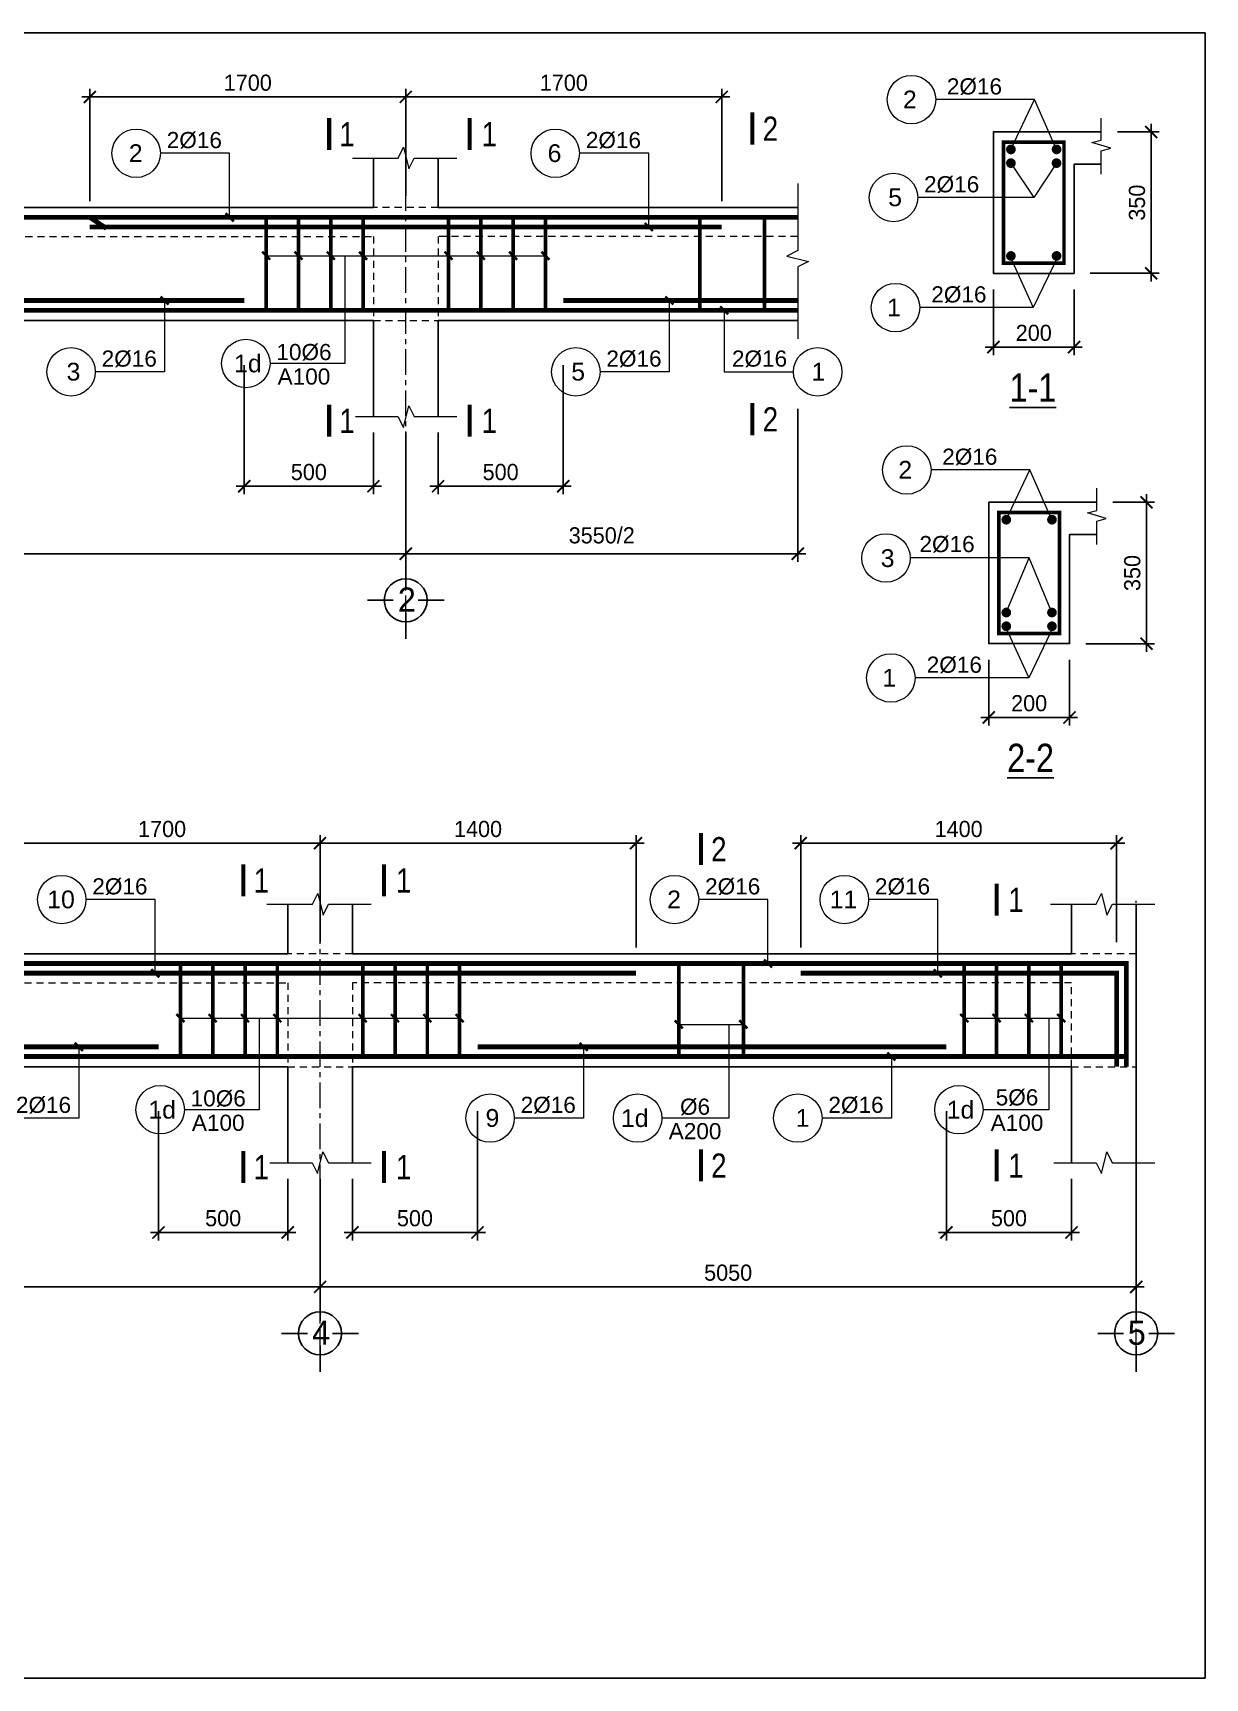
# Model space of a CAD drawing. Header units: millimetres. Extents: x -559287 to -299624, y 2351330 to 2655682.
# Drawn here: x -438413 to -423898, y 2451783 to 2472151 of the extents above; entities that cross this region are included whole.
import ezdxf
from ezdxf.enums import TextEntityAlignment as Align

# ---------------------------------------------------------------- set-up
doc = ezdxf.new("R2010")
doc.units = ezdxf.units.MM
doc.header["$LTSCALE"] = 10
for name, pattern in [('CENTER', [50.8, 31.75, -6.35, 6.35, -6.35]), ('HIDDEN', [0.3, 0.175, -0.125]), ('HIDDENX2', [0.75, 0.5, -0.25])]:
    doc.linetypes.add(name, pattern=pattern)
doc.layers.get('0').update_dxf_attribs({"lineweight": 20})
doc.layers.get('Defpoints').update_dxf_attribs({"lineweight": 20})
for name, color, linetype, lineweight in [('Dim', 251, 'Continuous', 15), ('Net khuat', 76, 'HIDDENX2', 15), ('Net manh', 8, 'Continuous', 13), ('Net thay', 4, 'Continuous', 25), ('Text', 54, 'Continuous', 25), ('Thep dai', 2, 'Continuous', 50), ('Thep doc', 140, 'Continuous', 60), ('Tim', 144, 'CENTER', 9)]:
    doc.layers.add(name, color=color, linetype=linetype, lineweight=lineweight)
doc.layers.add('ththep', color=3, linetype='Continuous')
doc.styles.add('HELVE', font='VHAVAN.TTF', dxfattribs={"height": 800})
doc.styles.add('IN-NHO', font='VHELVEN.TTF', dxfattribs={"height": 200})
doc.styles.add('NGHIA5', font='arial_0.ttf', dxfattribs={"height": 180})
doc.styles.get("Standard").update_dxf_attribs({"font": 'nghia5.shx', "height": 200})
doc.styles.add('STYLE1-S1', font='VHARIALN.TTF')
doc.dimstyles.new('dim20', dxfattribs={"dimscale": 100, "dimtxt": 200, "dimasz": 1.5, "dimexe": 1, "dimexo": 2, "dimgap": 0.75, "dimtad": 1, "dimdec": 0, "dimlfac": 0.2, "dimzin": 0, "dimdsep": 46, "dimtxsty": 'Standard', "dimblk1": 'ARCHTICK', "dimblk2": 'ARCHTICK', "dimsah": 1, "dimcen": 0.09, "dimdle": 1, "dimclrd": 256, "dimclre": 256, "dimclrt": 54, "dimadec": 0, "dimazin": 0, "dimtfac": 1, "dimtdec": 0, "dimtofl": 0, "dimtmove": 2, "dimatfit": 3, "dimfxl": 0, "dimtolj": 1, "dimtzin": 0, "dimarcsym": 0})
doc.dimstyles.new('dim25', dxfattribs={"dimscale": 100, "dimtxt": 200, "dimasz": 1.5, "dimexe": 1, "dimexo": 2, "dimgap": 0.75, "dimtad": 1, "dimdec": 0, "dimlfac": 0.25, "dimzin": 0, "dimdsep": 46, "dimtxsty": 'Standard', "dimblk1": 'ARCHTICK', "dimblk2": 'ARCHTICK', "dimsah": 1, "dimcen": 0.09, "dimdle": 1, "dimclrd": 256, "dimclre": 256, "dimclrt": 54, "dimadec": 0, "dimazin": 0, "dimtfac": 1, "dimtdec": 0, "dimtofl": 0, "dimtmove": 2, "dimatfit": 3, "dimfxl": 0, "dimtolj": 1, "dimtzin": 0, "dimarcsym": 0})

# ---------------------------------------------------------------- blocks, each defined once
blk = doc.blocks.new('truc ngang-helve')
for points in [[(0, -4.8), (0, 0)], [(-2.33, -7.13), (-7.13, -7.13)], [(2.33, -7.13), (7.13, -7.13)], [(0, -9.45), (0, -14.26)]]:
    blk.add_lwpolyline(points)
blk.add_circle((0, -7.13), 4)
at = {"style": 'HELVE'}
blk.add_attdef('A', text='', height=4.5, dxfattribs=at).set_placement((0.03, -7.01), align=Align.MIDDLE_CENTER)
blk = doc.blocks.new('_ARCHTICK')
at = {"color": 0, "linetype": 'ByBlock', "const_width": 0.15}
blk.add_lwpolyline([(-0.5, -0.5), (0.5, 0.5)], dxfattribs=at)
blk = doc.blocks.new('*D332')
at = {"layer": 'Defpoints', "color": 0, "ltscale": 10, "transparency": 16777216}
for p in [(-424752, 2458459), (-434857, 2458163), (-424752, 2456626)]:
    blk.add_point(p, dxfattribs=at)
at = {"layer": 'Dim', "lineweight": -2, "ltscale": 10, "transparency": 16777216}
for p, q in [((-424752, 2458259), (-424752, 2456526)), ((-434857, 2457963), (-434857, 2456526)), ((-434957, 2456626), (-424652, 2456626))]:
    blk.add_line(p, q, dxfattribs=at)
at = {"layer": 'Dim', "lineweight": -2, "ltscale": 10, "transparency": 16777216, "xscale": 150, "yscale": 150, "zscale": 150, "rotation": 180}
blk.add_blockref('_ARCHTICK', (-434857, 2456626), dxfattribs=at)
at = {"layer": 'Dim', "lineweight": -2, "ltscale": 10, "transparency": 16777216, "xscale": 150, "yscale": 150, "zscale": 150}
blk.add_blockref('_ARCHTICK', (-424752, 2456626), dxfattribs=at)
at = {"layer": 'Dim', "color": 54, "ltscale": 10, "transparency": 16777216, "insert": (-429804, 2456801), "char_height": 200, "attachment_point": 5}
blk.add_mtext('\\A1;5050', dxfattribs=at)
blk = doc.blocks.new('*D333')
at = {"layer": 'Defpoints', "color": 0, "ltscale": 3, "transparency": 16777216}
for p in [(-434857, 2462119), (-438770, 2460629), (-434857, 2460695)]:
    blk.add_point(p, dxfattribs=at)
at = {"layer": 'Dim', "lineweight": -2, "ltscale": 3, "transparency": 16777216}
for p, q in [((-438870, 2462119), (-434757, 2462119)), ((-438770, 2460829), (-438770, 2462219)), ((-434857, 2460895), (-434857, 2462219))]:
    blk.add_line(p, q, dxfattribs=at)
at = {"layer": 'Dim', "lineweight": -2, "ltscale": 3, "transparency": 16777216, "xscale": 150, "yscale": 150, "zscale": 150, "rotation": 180}
blk.add_blockref('_ARCHTICK', (-438770, 2462119), dxfattribs=at)
at = {"layer": 'Dim', "lineweight": -2, "ltscale": 3, "transparency": 16777216, "xscale": 150, "yscale": 150, "zscale": 150}
blk.add_blockref('_ARCHTICK', (-434857, 2462119), dxfattribs=at)
at = {"layer": 'Dim', "color": 54, "ltscale": 3, "transparency": 16777216, "insert": (-436813, 2462294), "char_height": 200, "attachment_point": 5}
blk.add_mtext('\\A1;1700', dxfattribs=at)
blk = doc.blocks.new('*D334')
at = {"layer": 'Defpoints', "color": 0, "ltscale": 10, "transparency": 16777216}
for p in [(-434857, 2458163), (-445218, 2457963), (-445218, 2456626)]:
    blk.add_point(p, dxfattribs=at)
at = {"layer": 'Dim', "lineweight": -2, "ltscale": 10, "transparency": 16777216}
for p, q in [((-434857, 2457963), (-434857, 2456526)), ((-445218, 2457763), (-445218, 2456526)), ((-434757, 2456626), (-445318, 2456626))]:
    blk.add_line(p, q, dxfattribs=at)
at = {"layer": 'Dim', "lineweight": -2, "ltscale": 10, "transparency": 16777216, "xscale": 150, "yscale": 150, "zscale": 150, "rotation": 180}
blk.add_blockref('_ARCHTICK', (-445218, 2456626), dxfattribs=at)
at = {"layer": 'Dim', "lineweight": -2, "ltscale": 10, "transparency": 16777216, "xscale": 150, "yscale": 150, "zscale": 150}
blk.add_blockref('_ARCHTICK', (-434857, 2456626), dxfattribs=at)
at = {"layer": 'Dim', "color": 54, "ltscale": 10, "transparency": 16777216, "insert": (-440038, 2456801), "char_height": 200, "attachment_point": 5}
blk.add_mtext('\\A1;5000', dxfattribs=at)
blk = doc.blocks.new('*D337')
at = {"layer": 'Defpoints', "color": 0, "ltscale": 10, "transparency": 16777216}
for p in [(-436857, 2459000), (-435257, 2458163), (-436857, 2457300)]:
    blk.add_point(p, dxfattribs=at)
at = {"layer": 'Dim', "lineweight": -2, "ltscale": 10, "transparency": 16777216}
for p, q in [((-436857, 2458800), (-436857, 2457200)), ((-435257, 2457963), (-435257, 2457200)), ((-435157, 2457300), (-436957, 2457300))]:
    blk.add_line(p, q, dxfattribs=at)
at = {"layer": 'Dim', "lineweight": -2, "ltscale": 10, "transparency": 16777216, "xscale": 150, "yscale": 150, "zscale": 150, "rotation": 180}
blk.add_blockref('_ARCHTICK', (-436857, 2457300), dxfattribs=at)
at = {"layer": 'Dim', "lineweight": -2, "ltscale": 10, "transparency": 16777216, "xscale": 150, "yscale": 150, "zscale": 150}
blk.add_blockref('_ARCHTICK', (-435257, 2457300), dxfattribs=at)
at = {"layer": 'Dim', "color": 54, "ltscale": 10, "transparency": 16777216, "insert": (-436057, 2457475), "char_height": 200, "attachment_point": 5}
blk.add_mtext('\\A1;500', dxfattribs=at)
blk = doc.blocks.new('*D339')
at = {"layer": 'Defpoints', "color": 0, "ltscale": 10, "transparency": 16777216}
for p in [(-427101, 2459000), (-425552, 2458163), (-427101, 2457300)]:
    blk.add_point(p, dxfattribs=at)
at = {"layer": 'Dim', "lineweight": -2, "ltscale": 10, "transparency": 16777216}
for p, q in [((-427101, 2458800), (-427101, 2457200)), ((-425552, 2457963), (-425552, 2457200)), ((-425452, 2457300), (-427201, 2457300))]:
    blk.add_line(p, q, dxfattribs=at)
at = {"layer": 'Dim', "lineweight": -2, "ltscale": 10, "transparency": 16777216, "xscale": 150, "yscale": 150, "zscale": 150, "rotation": 180}
blk.add_blockref('_ARCHTICK', (-427101, 2457300), dxfattribs=at)
at = {"layer": 'Dim', "lineweight": -2, "ltscale": 10, "transparency": 16777216, "xscale": 150, "yscale": 150, "zscale": 150}
blk.add_blockref('_ARCHTICK', (-425552, 2457300), dxfattribs=at)
at = {"layer": 'Dim', "color": 54, "ltscale": 10, "transparency": 16777216, "insert": (-426327, 2457475), "char_height": 200, "attachment_point": 5}
blk.add_mtext('\\A1;500', dxfattribs=at)
blk = doc.blocks.new('*D340')
at = {"layer": 'Defpoints', "color": 0, "ltscale": 3, "transparency": 16777216}
for p in [(-434857, 2462119), (-434857, 2460695), (-430944, 2460629)]:
    blk.add_point(p, dxfattribs=at)
at = {"layer": 'Dim', "lineweight": -2, "ltscale": 3, "transparency": 16777216}
for p, q in [((-430844, 2462119), (-434957, 2462119)), ((-434857, 2460895), (-434857, 2462219)), ((-430944, 2460829), (-430944, 2462219))]:
    blk.add_line(p, q, dxfattribs=at)
at = {"layer": 'Dim', "lineweight": -2, "ltscale": 3, "transparency": 16777216, "xscale": 150, "yscale": 150, "zscale": 150, "rotation": 180}
blk.add_blockref('_ARCHTICK', (-434857, 2462119), dxfattribs=at)
at = {"layer": 'Dim', "lineweight": -2, "ltscale": 3, "transparency": 16777216, "xscale": 150, "yscale": 150, "zscale": 150}
blk.add_blockref('_ARCHTICK', (-430944, 2462119), dxfattribs=at)
at = {"layer": 'Dim', "color": 54, "ltscale": 3, "transparency": 16777216, "insert": (-432901, 2462294), "char_height": 200, "attachment_point": 5}
blk.add_mtext('\\A1;1400', dxfattribs=at)
blk = doc.blocks.new('*D341')
at = {"layer": 'Defpoints', "color": 0, "ltscale": 3, "transparency": 16777216}
for p in [(-424994, 2462119), (-428906, 2460629), (-424994, 2460695)]:
    blk.add_point(p, dxfattribs=at)
at = {"layer": 'Dim', "lineweight": -2, "ltscale": 3, "transparency": 16777216}
for p, q in [((-429006, 2462119), (-424894, 2462119)), ((-428906, 2460829), (-428906, 2462219)), ((-424994, 2460895), (-424994, 2462219))]:
    blk.add_line(p, q, dxfattribs=at)
at = {"layer": 'Dim', "lineweight": -2, "ltscale": 3, "transparency": 16777216, "xscale": 150, "yscale": 150, "zscale": 150, "rotation": 180}
blk.add_blockref('_ARCHTICK', (-428906, 2462119), dxfattribs=at)
at = {"layer": 'Dim', "lineweight": -2, "ltscale": 3, "transparency": 16777216, "xscale": 150, "yscale": 150, "zscale": 150}
blk.add_blockref('_ARCHTICK', (-424994, 2462119), dxfattribs=at)
at = {"layer": 'Dim', "color": 54, "ltscale": 3, "transparency": 16777216, "insert": (-426950, 2462294), "char_height": 200, "attachment_point": 5}
blk.add_mtext('\\A1;1400', dxfattribs=at)
blk = doc.blocks.new('*D342')
at = {"layer": 'Defpoints', "color": 0, "ltscale": 10, "transparency": 16777216}
for p in [(-432907, 2459000), (-434457, 2458163), (-432907, 2457300)]:
    blk.add_point(p, dxfattribs=at)
at = {"layer": 'Dim', "lineweight": -2, "ltscale": 10, "transparency": 16777216}
for p, q in [((-432907, 2458800), (-432907, 2457200)), ((-434457, 2457963), (-434457, 2457200)), ((-434557, 2457300), (-432807, 2457300))]:
    blk.add_line(p, q, dxfattribs=at)
at = {"layer": 'Dim', "lineweight": -2, "ltscale": 10, "transparency": 16777216, "xscale": 150, "yscale": 150, "zscale": 150, "rotation": 180}
blk.add_blockref('_ARCHTICK', (-434457, 2457300), dxfattribs=at)
at = {"layer": 'Dim', "lineweight": -2, "ltscale": 10, "transparency": 16777216, "xscale": 150, "yscale": 150, "zscale": 150}
blk.add_blockref('_ARCHTICK', (-432907, 2457300), dxfattribs=at)
at = {"layer": 'Dim', "color": 54, "ltscale": 10, "transparency": 16777216, "insert": (-433682, 2457475), "char_height": 200, "attachment_point": 5}
blk.add_mtext('\\A1;500', dxfattribs=at)
blk = doc.blocks.new('*D343')
at = {"layer": 'Defpoints', "color": 0, "ltscale": 10, "transparency": 16777216}
for p in [(-428943, 2467697), (-433796, 2467402), (-428943, 2465702)]:
    blk.add_point(p, dxfattribs=at)
at = {"layer": 'Dim', "lineweight": -2, "ltscale": 10, "transparency": 16777216}
for p, q in [((-428943, 2467497), (-428943, 2465602)), ((-433796, 2467202), (-433796, 2465602)), ((-433896, 2465702), (-428843, 2465702))]:
    blk.add_line(p, q, dxfattribs=at)
at = {"layer": 'Dim', "lineweight": -2, "ltscale": 10, "transparency": 16777216, "xscale": 150, "yscale": 150, "zscale": 150, "rotation": 180}
blk.add_blockref('_ARCHTICK', (-433796, 2465702), dxfattribs=at)
at = {"layer": 'Dim', "lineweight": -2, "ltscale": 10, "transparency": 16777216, "xscale": 150, "yscale": 150, "zscale": 150}
blk.add_blockref('_ARCHTICK', (-428943, 2465702), dxfattribs=at)
at = {"layer": 'Dim', "color": 54, "ltscale": 10, "transparency": 16777216, "insert": (-431369, 2465929), "char_height": 200, "attachment_point": 5}
blk.add_mtext('\\A1;3550/2', dxfattribs=at)
blk = doc.blocks.new('*D344')
at = {"layer": 'Defpoints', "color": 0, "ltscale": 3, "transparency": 16777216}
for p in [(-433796, 2471358), (-437708, 2469868), (-433796, 2469934)]:
    blk.add_point(p, dxfattribs=at)
at = {"layer": 'Dim', "lineweight": -2, "ltscale": 3, "transparency": 16777216}
for p, q in [((-437708, 2470068), (-437708, 2471458)), ((-433796, 2470134), (-433796, 2471458)), ((-437808, 2471358), (-433696, 2471358))]:
    blk.add_line(p, q, dxfattribs=at)
at = {"layer": 'Dim', "lineweight": -2, "ltscale": 3, "transparency": 16777216, "xscale": 150, "yscale": 150, "zscale": 150, "rotation": 180}
blk.add_blockref('_ARCHTICK', (-437708, 2471358), dxfattribs=at)
at = {"layer": 'Dim', "lineweight": -2, "ltscale": 3, "transparency": 16777216, "xscale": 150, "yscale": 150, "zscale": 150}
blk.add_blockref('_ARCHTICK', (-433796, 2471358), dxfattribs=at)
at = {"layer": 'Dim', "color": 54, "ltscale": 3, "transparency": 16777216, "insert": (-435752, 2471533), "char_height": 200, "attachment_point": 5}
blk.add_mtext('\\A1;1700', dxfattribs=at)
blk = doc.blocks.new('*D345')
at = {"layer": 'Defpoints', "color": 0, "ltscale": 10, "transparency": 16777216}
for p in [(-444857, 2467402), (-433796, 2467402), (-444857, 2465702)]:
    blk.add_point(p, dxfattribs=at)
at = {"layer": 'Dim', "lineweight": -2, "ltscale": 10, "transparency": 16777216}
for p, q in [((-444857, 2467202), (-444857, 2465602)), ((-433796, 2467202), (-433796, 2465602)), ((-433696, 2465702), (-444957, 2465702))]:
    blk.add_line(p, q, dxfattribs=at)
at = {"layer": 'Dim', "lineweight": -2, "ltscale": 10, "transparency": 16777216, "xscale": 150, "yscale": 150, "zscale": 150, "rotation": 180}
blk.add_blockref('_ARCHTICK', (-444857, 2465702), dxfattribs=at)
at = {"layer": 'Dim', "lineweight": -2, "ltscale": 10, "transparency": 16777216, "xscale": 150, "yscale": 150, "zscale": 150}
blk.add_blockref('_ARCHTICK', (-433796, 2465702), dxfattribs=at)
at = {"layer": 'Dim', "color": 54, "ltscale": 10, "transparency": 16777216, "insert": (-439326, 2465877), "char_height": 200, "attachment_point": 5}
blk.add_mtext('\\A1;5100', dxfattribs=at)
blk = doc.blocks.new('*D349')
at = {"layer": 'Defpoints', "color": 0, "ltscale": 10, "transparency": 16777216}
for p in [(-435795, 2468238), (-434196, 2467402), (-435795, 2466538)]:
    blk.add_point(p, dxfattribs=at)
at = {"layer": 'Dim', "lineweight": -2, "ltscale": 10, "transparency": 16777216}
for p, q in [((-435795, 2468038), (-435795, 2466438)), ((-434196, 2467202), (-434196, 2466438)), ((-434096, 2466538), (-435895, 2466538))]:
    blk.add_line(p, q, dxfattribs=at)
at = {"layer": 'Dim', "lineweight": -2, "ltscale": 10, "transparency": 16777216, "xscale": 150, "yscale": 150, "zscale": 150, "rotation": 180}
blk.add_blockref('_ARCHTICK', (-435795, 2466538), dxfattribs=at)
at = {"layer": 'Dim', "lineweight": -2, "ltscale": 10, "transparency": 16777216, "xscale": 150, "yscale": 150, "zscale": 150}
blk.add_blockref('_ARCHTICK', (-434196, 2466538), dxfattribs=at)
at = {"layer": 'Dim', "color": 54, "ltscale": 10, "transparency": 16777216, "insert": (-434996, 2466713), "char_height": 200, "attachment_point": 5}
blk.add_mtext('\\A1;500', dxfattribs=at)
blk = doc.blocks.new('*D351')
at = {"layer": 'Defpoints', "color": 0, "ltscale": 3, "transparency": 16777216}
for p in [(-433796, 2471358), (-433796, 2469934), (-429883, 2469868)]:
    blk.add_point(p, dxfattribs=at)
at = {"layer": 'Dim', "lineweight": -2, "ltscale": 3, "transparency": 16777216}
for p, q in [((-433796, 2470134), (-433796, 2471458)), ((-429883, 2470068), (-429883, 2471458)), ((-429783, 2471358), (-433896, 2471358))]:
    blk.add_line(p, q, dxfattribs=at)
at = {"layer": 'Dim', "lineweight": -2, "ltscale": 3, "transparency": 16777216, "xscale": 150, "yscale": 150, "zscale": 150, "rotation": 180}
blk.add_blockref('_ARCHTICK', (-433796, 2471358), dxfattribs=at)
at = {"layer": 'Dim', "lineweight": -2, "ltscale": 3, "transparency": 16777216, "xscale": 150, "yscale": 150, "zscale": 150}
blk.add_blockref('_ARCHTICK', (-429883, 2471358), dxfattribs=at)
at = {"layer": 'Dim', "color": 54, "ltscale": 3, "transparency": 16777216, "insert": (-431839, 2471533), "char_height": 200, "attachment_point": 5}
blk.add_mtext('\\A1;1700', dxfattribs=at)
blk = doc.blocks.new('*D352')
at = {"layer": 'Defpoints', "color": 0, "ltscale": 10, "transparency": 16777216}
for p in [(-431846, 2468238), (-433396, 2467402), (-431846, 2466538)]:
    blk.add_point(p, dxfattribs=at)
at = {"layer": 'Dim', "lineweight": -2, "ltscale": 10, "transparency": 16777216}
for p, q in [((-431846, 2468038), (-431846, 2466438)), ((-433396, 2467202), (-433396, 2466438)), ((-433496, 2466538), (-431746, 2466538))]:
    blk.add_line(p, q, dxfattribs=at)
at = {"layer": 'Dim', "lineweight": -2, "ltscale": 10, "transparency": 16777216, "xscale": 150, "yscale": 150, "zscale": 150, "rotation": 180}
blk.add_blockref('_ARCHTICK', (-433396, 2466538), dxfattribs=at)
at = {"layer": 'Dim', "lineweight": -2, "ltscale": 10, "transparency": 16777216, "xscale": 150, "yscale": 150, "zscale": 150}
blk.add_blockref('_ARCHTICK', (-431846, 2466538), dxfattribs=at)
at = {"layer": 'Dim', "color": 54, "ltscale": 10, "transparency": 16777216, "insert": (-432621, 2466713), "char_height": 200, "attachment_point": 5}
blk.add_mtext('\\A1;500', dxfattribs=at)
blk = doc.blocks.new('*D318')
at = {"layer": 'Defpoints', "color": 0, "transparency": 16777216}
for p in [(-426520, 2469174), (-425520, 2469174), (-425520, 2468261)]:
    blk.add_point(p, dxfattribs=at)
at = {"layer": 'Dim', "lineweight": -2, "transparency": 16777216}
for p, q in [((-426520, 2468974), (-426520, 2468161)), ((-425520, 2468974), (-425520, 2468161)), ((-426620, 2468261), (-425420, 2468261))]:
    blk.add_line(p, q, dxfattribs=at)
at = {"layer": 'Dim', "lineweight": -2, "transparency": 16777216, "xscale": 150, "yscale": 150, "zscale": 150, "rotation": 180}
blk.add_blockref('_ARCHTICK', (-426520, 2468261), dxfattribs=at)
at = {"layer": 'Dim', "lineweight": -2, "transparency": 16777216, "xscale": 150, "yscale": 150, "zscale": 150}
blk.add_blockref('_ARCHTICK', (-425520, 2468261), dxfattribs=at)
at = {"layer": 'Dim', "color": 54, "transparency": 16777216, "insert": (-426020, 2468436), "char_height": 200, "attachment_point": 5}
blk.add_mtext('\\A1;200', dxfattribs=at)
blk = doc.blocks.new('*D319')
at = {"layer": 'Defpoints', "color": 0, "transparency": 16777216}
for p in [(-425183, 2470924), (-424566, 2470924), (-425520, 2469174)]:
    blk.add_point(p, dxfattribs=at)
at = {"layer": 'Dim', "lineweight": -2, "transparency": 16777216}
for p, q in [((-424566, 2469074), (-424566, 2471024)), ((-424983, 2470924), (-424466, 2470924)), ((-425320, 2469174), (-424466, 2469174))]:
    blk.add_line(p, q, dxfattribs=at)
at = {"layer": 'Dim', "lineweight": -2, "transparency": 16777216, "xscale": 150, "yscale": 150, "zscale": 150}
for p, rotation in [((-424566, 2470924), 90), ((-424566, 2469174), 270)]:
    blk.add_blockref('_ARCHTICK', p, dxfattribs=dict(at, rotation=rotation))
at = {"layer": 'Dim', "color": 54, "transparency": 16777216, "insert": (-424741, 2470049), "char_height": 200, "attachment_point": 5, "rotation": 90}
blk.add_mtext('\\A1;350', dxfattribs=at)
blk = doc.blocks.new('*D320')
at = {"layer": 'Defpoints', "color": 0, "transparency": 16777216}
for p in [(-426577, 2464589), (-425577, 2464589), (-425577, 2463676)]:
    blk.add_point(p, dxfattribs=at)
at = {"layer": 'Dim', "lineweight": -2, "transparency": 16777216}
for p, q in [((-426577, 2464389), (-426577, 2463576)), ((-425577, 2464389), (-425577, 2463576)), ((-426677, 2463676), (-425477, 2463676))]:
    blk.add_line(p, q, dxfattribs=at)
at = {"layer": 'Dim', "lineweight": -2, "transparency": 16777216, "xscale": 150, "yscale": 150, "zscale": 150, "rotation": 180}
blk.add_blockref('_ARCHTICK', (-426577, 2463676), dxfattribs=at)
at = {"layer": 'Dim', "lineweight": -2, "transparency": 16777216, "xscale": 150, "yscale": 150, "zscale": 150}
blk.add_blockref('_ARCHTICK', (-425577, 2463676), dxfattribs=at)
at = {"layer": 'Dim', "color": 54, "transparency": 16777216, "insert": (-426077, 2463851), "char_height": 200, "attachment_point": 5}
blk.add_mtext('\\A1;200', dxfattribs=at)
blk = doc.blocks.new('*D321')
at = {"layer": 'Defpoints', "color": 0, "transparency": 16777216}
for p in [(-425240, 2466339), (-424624, 2466339), (-425577, 2464589)]:
    blk.add_point(p, dxfattribs=at)
at = {"layer": 'Dim', "lineweight": -2, "transparency": 16777216}
for p, q in [((-425040, 2466339), (-424524, 2466339)), ((-424624, 2464489), (-424624, 2466439)), ((-425377, 2464589), (-424524, 2464589))]:
    blk.add_line(p, q, dxfattribs=at)
at = {"layer": 'Dim', "lineweight": -2, "transparency": 16777216, "xscale": 150, "yscale": 150, "zscale": 150}
for p, rotation in [((-424624, 2466339), 90), ((-424624, 2464589), 270)]:
    blk.add_blockref('_ARCHTICK', p, dxfattribs=dict(at, rotation=rotation))
at = {"layer": 'Dim', "color": 54, "transparency": 16777216, "insert": (-424799, 2465464), "char_height": 200, "attachment_point": 5, "rotation": 90}
blk.add_mtext('\\A1;350', dxfattribs=at)

msp = doc.modelspace()

# ---------------------------------------------------------------- linework, layer by layer
at = {"layer": 'Net khuat', "linetype": 'HIDDEN', "ltscale": 50}
for p, q in [((-433395.7, 2469989.6), (-434195.7, 2469989.6)), ((-444057, 2469629.6), (-434195.7, 2469629.6)), ((-434195.7, 2469629.6), (-434195.7, 2468589.6)), ((-428943, 2469629.6), (-433395.7, 2469629.6)), ((-433395.7, 2469629.6), (-433395.7, 2468589.6)), ((-434195.7, 2468589.6), (-433395.7, 2468589.6)), ((-434457.1, 2460750.8), (-435257.1, 2460750.8)), ((-424751.7, 2460750.8), (-425551.7, 2460750.8)), ((-444818.5, 2460390.8), (-435257.1, 2460390.8)), ((-435257.1, 2460390.8), (-435257.1, 2459350.8)), ((-425551.7, 2460390.8), (-434457.1, 2460390.8)), ((-434457.1, 2460390.8), (-434457.1, 2459350.8)), ((-425551.7, 2459350.8), (-425551.7, 2460390.8)), ((-435257.1, 2459350.8), (-434457.1, 2459350.8)), ((-425551.7, 2459350.8), (-424751.7, 2459350.8))]:
    msp.add_line(p, q, dxfattribs=at)
at = {"layer": 'Net manh'}
for p, q in [((-435524.3, 2469392.2), (-432067, 2469392.2)), ((-436585.8, 2459953.5), (-433128.5, 2459953.5)), ((-426880.4, 2459953.5), (-425680.4, 2459953.5))]:
    msp.add_line(p, q, dxfattribs=at)
for points in [[(-425737.5, 2470708.3), (-426010.6, 2471324.2), (-427234.4, 2471324.2)], [(-426302.8, 2470708.3), (-426010.6, 2471324.2), (-427234.4, 2471324.2)], [(-435976.2, 2469867.7), (-435976.2, 2470659.7), (-436834, 2470659.7)], [(-434455.6, 2470601.3), (-433890.4, 2470601.3), (-433823.2, 2470735.4), (-433757.6, 2470467.2), (-433690.4, 2470601.3), (-433163, 2470601.3)], [(-430786.9, 2469747.7), (-430786.9, 2470659.7), (-431644.7, 2470659.7)], [(-426302.8, 2470538.3), (-426020.2, 2470112.6), (-427456.7, 2470112.6)], [(-425737.5, 2470538.3), (-426020.2, 2470112.6), (-427456.7, 2470112.6)], [(-428943, 2470285.5), (-428943, 2469454.7), (-429077.1, 2469387.5), (-428808.9, 2469321.9), (-428943, 2469254.7), (-428943, 2468362.4)], [(-434550, 2469392.2), (-434550, 2468058.4), (-435475.3, 2468058.4)], [(-426320.3, 2469398.7), (-426025.3, 2468749.2), (-427432.3, 2468749.2)], [(-425714.4, 2469398), (-426025.3, 2468749.2), (-427432.3, 2468749.2)], [(-436781.8, 2468836.5), (-436781.8, 2467954.5), (-437639.5, 2467954.5)], [(-430532.4, 2468836.5), (-430532.4, 2467954.5), (-431390.1, 2467954.5)], [(-429852.8, 2468716.7), (-429852.8, 2467954.5), (-428995, 2467954.5)], [(-434416.6, 2467401.5), (-433892.5, 2467401.5), (-433825.3, 2467267.4), (-433759.7, 2467535.6), (-433692.5, 2467401.5), (-433163, 2467401.5)], [(-425794.5, 2466123.9), (-426067.7, 2466739.9), (-427291.5, 2466739.9)], [(-426359.9, 2466123.9), (-426067.7, 2466739.9), (-427291.5, 2466739.9)], [(-426359.9, 2464974.7), (-426077.2, 2465650.4), (-427549.4, 2465650.4)], [(-425794.5, 2464974.7), (-426077.2, 2465650.4), (-427549.4, 2465650.4)], [(-426377.4, 2464814.3), (-426082.3, 2464164.8), (-427489.4, 2464164.8)], [(-425771.5, 2464813.6), (-426082.3, 2464164.8), (-427489.4, 2464164.8)], [(-436897.4, 2460509), (-436897.4, 2461420.9), (-437755.2, 2461420.9)], [(-435517.1, 2461362.6), (-434951.9, 2461362.6), (-434884.7, 2461496.7), (-434819.1, 2461228.5), (-434751.9, 2461362.6), (-434224.5, 2461362.6)], [(-429310.7, 2460629), (-429310.7, 2461420.9), (-430168.4, 2461420.9)], [(-427207.3, 2460509), (-427207.3, 2461420.9), (-428065, 2461420.9)], [(-425811.7, 2461362.6), (-425246.5, 2461362.6), (-425179.3, 2461496.7), (-425113.7, 2461228.5), (-425046.5, 2461362.6), (-424519.1, 2461362.6)], [(-435611.5, 2459953.5), (-435611.5, 2458819.7), (-436536.8, 2458819.7)], [(-429797.1, 2459876.2), (-429797.1, 2458715.8), (-430625, 2458715.8)], [(-430415.7, 2459876.2), (-429615.7, 2459876.2)], [(-425831.7, 2459953.5), (-425831.7, 2458819.7), (-426646.5, 2458819.7)], [(-437843.2, 2459597.8), (-437843.2, 2458715.8), (-438701, 2458715.8)], [(-431593.9, 2459597.8), (-431593.9, 2458715.8), (-432451.6, 2458715.8)], [(-427783.2, 2459477.8), (-427783.2, 2458715.8), (-428640.9, 2458715.8)], [(-435478, 2458162.8), (-434954, 2458162.8), (-434886.7, 2458028.7), (-434821.2, 2458296.9), (-434754, 2458162.8), (-434224.5, 2458162.8)], [(-425772.6, 2458162.8), (-425248.6, 2458162.8), (-425181.3, 2458028.7), (-425115.8, 2458296.9), (-425048.6, 2458162.8), (-424519.1, 2458162.8)]]:
    msp.add_lwpolyline(points, dxfattribs=at)
at = {"layer": 'Net manh', "ltscale": 3}
for points in [[(-425183.4, 2470402.8), (-425183.4, 2470690.8), (-425067.5, 2470721.9), (-425299.3, 2470791.8), (-425183.4, 2470822.8), (-425183.4, 2471096.7)], [(-425240.5, 2465818.4), (-425240.5, 2466106.5), (-425124.5, 2466137.5), (-425356.4, 2466207.4), (-425240.5, 2466238.5), (-425240.5, 2466512.4)]]:
    msp.add_lwpolyline(points, dxfattribs=at)
at = {"layer": 'Net manh', "const_width": 30}
for points in [[(-435926.2, 2469817.7), (-436026.2, 2469917.7)], [(-430736.9, 2469697.7), (-430836.9, 2469797.7)], [(-435474.3, 2469342.2), (-435574.3, 2469442.2)], [(-435074.3, 2469342.2), (-435174.3, 2469442.2)], [(-434674.3, 2469342.2), (-434774.3, 2469442.2)], [(-434274.3, 2469342.2), (-434374.3, 2469442.2)], [(-433217, 2469342.2), (-433317, 2469442.2)], [(-432817, 2469342.2), (-432917, 2469442.2)], [(-432417, 2469342.2), (-432517, 2469442.2)], [(-432017, 2469342.2), (-432117, 2469442.2)], [(-436731.8, 2468786.5), (-436831.8, 2468886.5)], [(-430482.4, 2468786.5), (-430582.4, 2468886.5)], [(-429802.5, 2468666.5), (-429902.5, 2468766.5)], [(-429260.7, 2460579), (-429360.7, 2460679)], [(-436847.4, 2460459), (-436947.4, 2460559)], [(-427157.3, 2460459), (-427257.3, 2460559)], [(-436535.8, 2459903.5), (-436635.8, 2460003.5)], [(-436135.8, 2459903.5), (-436235.8, 2460003.5)], [(-435735.8, 2459903.5), (-435835.8, 2460003.5)], [(-435335.8, 2459903.5), (-435435.8, 2460003.5)], [(-434278.5, 2459903.5), (-434378.5, 2460003.5)], [(-433878.5, 2459903.5), (-433978.5, 2460003.5)], [(-433478.5, 2459903.5), (-433578.5, 2460003.5)], [(-433078.5, 2459903.5), (-433178.5, 2460003.5)], [(-426830.4, 2459903.5), (-426930.4, 2460003.5)], [(-426430.4, 2459903.5), (-426530.4, 2460003.5)], [(-426030.4, 2459903.5), (-426130.4, 2460003.5)], [(-425630.4, 2459903.5), (-425730.4, 2460003.5)], [(-430365.7, 2459826.2), (-430465.7, 2459926.2)], [(-429565.7, 2459826.2), (-429665.7, 2459926.2)], [(-437793.2, 2459547.8), (-437893.2, 2459647.8)], [(-431543.9, 2459547.8), (-431643.9, 2459647.8)], [(-427733.2, 2459427.8), (-427833.2, 2459527.8)]]:
    msp.add_lwpolyline(points, dxfattribs=at)
at = {"layer": 'Net manh'}
for centre in [(-427534.4, 2471324.2), (-437134, 2470659.7), (-431944.7, 2470659.7), (-427756.7, 2470112.6), (-427732.3, 2468749.2), (-435775.3, 2468058.4), (-437939.5, 2467954.5), (-431690.1, 2467954.5), (-428695, 2467954.5), (-427591.5, 2466739.9), (-427849.4, 2465650.4), (-427789.4, 2464164.8), (-438055.2, 2461420.9), (-430468.4, 2461420.9), (-428365, 2461420.9), (-436836.8, 2458819.7), (-432751.6, 2458715.8), (-430925, 2458715.8), (-428940.9, 2458715.8), (-426946.5, 2458819.7)]:
    msp.add_circle(centre, 300, dxfattribs=at)
at = {"layer": 'Net thay'}
for p, q in [((-434195.7, 2470601.3), (-434195.7, 2469989.6)), ((-433395.7, 2469989.6), (-433395.7, 2470601.3)), ((-434195.7, 2468589.6), (-434195.7, 2467401.5)), ((-434195.7, 2468589.6), (-434195.7, 2467401.5)), ((-433395.7, 2468589.6), (-433395.7, 2467401.5)), ((-435257.1, 2461362.6), (-435257.1, 2460750.8)), ((-434457.1, 2460750.8), (-434457.1, 2461362.6)), ((-425551.7, 2461362.6), (-425551.7, 2460750.8)), ((-424751.7, 2461362.6), (-424751.7, 2458162.8)), ((-435257.1, 2459350.8), (-435257.1, 2458162.8)), ((-435257.1, 2459350.8), (-435257.1, 2458162.8)), ((-434457.1, 2459350.8), (-434457.1, 2458162.8)), ((-425551.7, 2459350.8), (-425551.7, 2458162.8)), ((-425551.7, 2459350.8), (-425551.7, 2458162.8))]:
    msp.add_line(p, q, dxfattribs=at)
at = {"layer": 'Net thay', "ltscale": 10}
for p, q in [((-434195.7, 2469989.6), (-444056.9, 2469989.6)), ((-428943, 2469989.6), (-433395.7, 2469989.6)), ((-434195.7, 2468589.6), (-444056.9, 2468589.6)), ((-433395.7, 2468589.6), (-428943, 2468589.6)), ((-435257.1, 2460750.8), (-444818.4, 2460750.8)), ((-425551.7, 2460750.8), (-434457.1, 2460750.8)), ((-435257.1, 2459350.8), (-444818.4, 2459350.8)), ((-434457.1, 2459350.8), (-425551.7, 2459350.8))]:
    msp.add_line(p, q, dxfattribs=at)
for points in [[(-425183.4, 2470923.7), (-426520.2, 2470923.7), (-426520.2, 2469173.7), (-425520.2, 2469173.7), (-425520.2, 2470523.7), (-425183.4, 2470523.7)], [(-425240.5, 2466339.3), (-426577.2, 2466339.3), (-426577.2, 2464589.3), (-425577.2, 2464589.3), (-425577.2, 2465939.3), (-425240.5, 2465939.3)]]:
    msp.add_lwpolyline(points, dxfattribs=at)
at = {"layer": 'Text', "const_width": 50}
for points in [[(-434744.2, 2471096.6), (-434744.2, 2470699.3)], [(-433002.8, 2471096.6), (-433002.8, 2470699.3)], [(-429503.2, 2471165.6), (-429503.2, 2470768.3)], [(-434744.2, 2467548.7), (-434744.2, 2467151.4)], [(-433002.8, 2467548.7), (-433002.8, 2467151.4)], [(-429503.2, 2467567.2), (-429503.2, 2467169.9)], [(-430141.9, 2462245.5), (-430141.9, 2461848.2)], [(-435805.7, 2461857.9), (-435805.7, 2461460.6)], [(-434064.3, 2461857.9), (-434064.3, 2461460.6)], [(-426480.1, 2461619.1), (-426480.1, 2461221.8)], [(-435805.7, 2458310), (-435805.7, 2457912.7)], [(-434064.3, 2458310), (-434064.3, 2457912.7)], [(-430141.9, 2458328.5), (-430141.9, 2457931.2)], [(-426480.1, 2458328.5), (-426480.1, 2457931.2)]]:
    msp.add_lwpolyline(points, dxfattribs=at)
at = {"layer": 'Thep dai', "const_width": 45}
for points in [[(-426395.2, 2469298.7), (-425645.2, 2469298.7), (-425645.2, 2470798.7), (-426395.2, 2470798.7), (-426395.2, 2469298.7)], [(-435524.3, 2468716.7), (-435524.3, 2469867.7)], [(-435124.3, 2468716.7), (-435124.3, 2469867.7)], [(-434724.3, 2468716.7), (-434724.3, 2469867.7)], [(-434324.3, 2468716.7), (-434324.3, 2469867.7)], [(-433267, 2468716.7), (-433267, 2469867.7)], [(-432867, 2468716.7), (-432867, 2469867.7)], [(-432467, 2468716.7), (-432467, 2469867.7)], [(-432067, 2468716.7), (-432067, 2469867.7)], [(-430154.3, 2468716.7), (-430154.3, 2469867.7)], [(-429354.3, 2468716.7), (-429354.3, 2469867.7)], [(-426452.2, 2464714.3), (-425702.2, 2464714.3), (-425702.2, 2466214.3), (-426452.2, 2466214.3), (-426452.2, 2464714.3)], [(-436585.8, 2459478), (-436585.8, 2460629)], [(-436185.8, 2459478), (-436185.8, 2460629)], [(-435785.8, 2459478), (-435785.8, 2460629)], [(-435385.8, 2459478), (-435385.8, 2460629)], [(-434328.5, 2459478), (-434328.5, 2460629)], [(-433928.5, 2459478), (-433928.5, 2460629)], [(-433528.5, 2459478), (-433528.5, 2460629)], [(-433128.5, 2459478), (-433128.5, 2460629)], [(-430415.7, 2459478), (-430415.7, 2460629)], [(-429615.7, 2459478), (-429615.7, 2460629)], [(-426880.4, 2459478), (-426880.4, 2460629)], [(-426480.4, 2459478), (-426480.4, 2460629)], [(-426080.4, 2459478), (-426080.4, 2460629)], [(-425680.4, 2459478), (-425680.4, 2460629)]]:
    msp.add_lwpolyline(points, dxfattribs=at)
at = {"layer": 'Thep doc', "const_width": 60}
for points in [[(-426332.8, 2470708.3, 1), (-426272.8, 2470708.3, 1)], [(-426332.8, 2470538.3, 1), (-426272.8, 2470538.3, 1)], [(-425707.5, 2470708.3, -1), (-425767.5, 2470708.3, -1)], [(-425707.5, 2470538.3, -1), (-425767.5, 2470538.3, -1)], [(-426332.8, 2469389.1, -1), (-426272.8, 2469389.1, -1)], [(-425707.5, 2469389.1, 1), (-425767.5, 2469389.1, 1)], [(-426389.9, 2466123.9, 1), (-426329.9, 2466123.9, 1)], [(-425764.5, 2466123.9, -1), (-425824.5, 2466123.9, -1)], [(-426389.9, 2464974.7, -1), (-426329.9, 2464974.7, -1)], [(-425764.5, 2464974.7, 1), (-425824.5, 2464974.7, 1)], [(-426389.9, 2464804.7, -1), (-426329.9, 2464804.7, -1)], [(-425764.5, 2464804.7, 1), (-425824.5, 2464804.7, 1)]]:
    msp.add_lwpolyline(points, format="xyb", close=True, dxfattribs=at)
at = {"layer": 'Thep doc', "ltscale": 10, "const_width": 60}
for points in [[(-428943, 2469867.7), (-449374, 2469867.7), (-449374, 2468589.6)], [(-437502.3, 2469729.9), (-437708.3, 2469867.7)], [(-429883, 2469747.7), (-437708.3, 2469747.7)], [(-435795.4, 2468836.7), (-442457.1, 2468836.7)], [(-428943, 2468836.7), (-431845.9, 2468836.7)], [(-428943, 2468716.7), (-449374, 2468716.7)], [(-424873.6, 2459350.8), (-424873.6, 2460629), (-450633, 2460629)], [(-430944.5, 2460509), (-438769.8, 2460509)], [(-424993.6, 2459350.8), (-424993.6, 2460509), (-428906.2, 2460509)], [(-436856.9, 2459598), (-443218.6, 2459598)], [(-427101.5, 2459598), (-432907.4, 2459598)], [(-424873.6, 2459478), (-450633, 2459478)]]:
    msp.add_lwpolyline(points, dxfattribs=at)
at = {"layer": 'ththep'}
msp.add_lwpolyline([(-452324, 2472150.5), (-423898.3, 2472150.5), (-423898.3, 2451783), (-452324, 2451783)], close=True, dxfattribs=at)
at = {"layer": 'Tim'}
for p, q in [((-433795.7, 2464867.8), (-433795.7, 2470643.9)), ((-434857.1, 2455792.5), (-434857.1, 2461405.2)), ((-424751.7, 2455792.5), (-424751.7, 2461405.2))]:
    msp.add_line(p, q, dxfattribs=at)

# ---------------------------------------------------------------- block references
at = {"layer": 'Net thay'}
ref = msp.add_blockref('truc ngang-helve', (-433795.7, 2465601.7), dxfattribs=dict(at, xscale=-66.66666666662786, yscale=66.66666666604578, zscale=66.66666666666667))
ref.add_attrib('A', '2', dxfattribs={"layer": 'Text', "height": 300, "style": 'HELVE'}).set_placement((-433782.2, 2465134.5), align=Align.MIDDLE_CENTER)
ref = msp.add_blockref('truc ngang-helve', (-434857.1, 2456526.4), dxfattribs=dict(at, xscale=-66.66666666662786, yscale=66.66666666604578, zscale=66.66666666666667))
ref.add_attrib('A', '4', dxfattribs={"layer": 'Text', "height": 300, "style": 'HELVE'}).set_placement((-434843.7, 2456059.3), align=Align.MIDDLE_CENTER)
ref = msp.add_blockref('truc ngang-helve', (-424751.7, 2456526.4), dxfattribs=dict(at, xscale=-66.66666666662786, yscale=66.66666666604578, zscale=66.66666666666667))
ref.add_attrib('A', '5', dxfattribs={"layer": 'Text', "height": 300, "style": 'HELVE'}).set_placement((-424744.2, 2456059.3), align=Align.MIDDLE_CENTER)

# ---------------------------------------------------------------- texts
at = {"layer": 'Text'}
for s, height, style, p in [('2', 220, 'IN-NHO', (-427554.3, 2471326.3)), ('1', 300, 'STYLE1-S1', (-434522.2, 2470895.5)), ('1', 300, 'STYLE1-S1', (-432761.2, 2470895.5)), ('2', 300, 'STYLE1-S1', (-429280.4, 2470964.4)), ('2', 220, 'IN-NHO', (-437139.3, 2470661.7)), ('6', 220, 'IN-NHO', (-431953.7, 2470661.7)), ('5', 220, 'IN-NHO', (-427736.8, 2470114.6)), ('1', 220, 'IN-NHO', (-427752.2, 2468751.3)), ('1d', 220, 'IN-NHO', (-435750.8, 2468058.4)), ('3', 220, 'IN-NHO', (-437910.4, 2467956.6)), ('5', 220, 'IN-NHO', (-431661, 2467956.6)), ('1', 220, 'IN-NHO', (-428686.1, 2467956.6)), ('%%U1-1', 350, 'STYLE1-S1', (-426030.4, 2467759.7)), ('1', 300, 'STYLE1-S1', (-434522.2, 2467347.5)), ('1', 300, 'STYLE1-S1', (-432761.2, 2467347.5)), ('2', 300, 'STYLE1-S1', (-429280.4, 2467366.1)), ('2', 220, 'IN-NHO', (-427611.4, 2466741.9)), ('3', 220, 'IN-NHO', (-427829.5, 2465648.4)), ('1', 220, 'IN-NHO', (-427809.3, 2464166.9)), ('%%U2-2', 350, 'STYLE1-S1', (-426059.5, 2463175.3)), ('2', 300, 'STYLE1-S1', (-429919.2, 2462044.4)), ('1', 300, 'STYLE1-S1', (-435583.7, 2461656.8)), ('1', 300, 'STYLE1-S1', (-433822.7, 2461656.8)), ('10', 220, 'IN-NHO', (-438064.2, 2461423)), ('2', 220, 'IN-NHO', (-430473.8, 2461423)), ('11', 220, 'IN-NHO', (-428375.3, 2461423)), ('1', 300, 'STYLE1-S1', (-426238.5, 2461418)), ('1d', 220, 'IN-NHO', (-436812.3, 2458819.7)), ('9', 220, 'IN-NHO', (-432722.5, 2458717.8)), ('1d', 220, 'IN-NHO', (-430960.5, 2458715.8)), ('1', 220, 'IN-NHO', (-428883, 2458717.8)), ('1d', 220, 'IN-NHO', (-426926.7, 2458819.7)), ('1', 300, 'STYLE1-S1', (-435583.7, 2458108.8)), ('1', 300, 'STYLE1-S1', (-433822.7, 2458108.8)), ('2', 300, 'STYLE1-S1', (-429919.2, 2458127.4)), ('1', 300, 'STYLE1-S1', (-426238.5, 2458127.4))]:
    msp.add_text(s, height=height, dxfattribs=dict(at, style=style)).set_placement(p, align=Align.MIDDLE_CENTER)
at = {"layer": 'Text', "ltscale": 3, "style": 'NGHIA5'}
for s, p in [('2%%C16', (-426754.5, 2471388.5)), ('2%%C16', (-436413.8, 2470723.9)), ('2%%C16', (-431224.5, 2470723.9)), ('2%%C16', (-427036.5, 2470176.8)), ('2%%C16', (-426946.5, 2468813.5)), ('2%%C16', (-437219.3, 2468018.8)), ('10%%C6', (-435056.1, 2468099.7)), ('2%%C16', (-430970, 2468018.8)), ('2%%C16', (-429415.2, 2468018.8)), ('A100', (-435056.1, 2467796.6)), ('2%%C16', (-426811.5, 2466804.1)), ('2%%C16', (-427093.6, 2465722.3)), ('2%%C16', (-427003.5, 2464229.1)), ('2%%C16', (-437335, 2461485.2)), ('2%%C16', (-429748.2, 2461485.2)), ('2%%C16', (-427644.8, 2461485.2)), ('2%%C16', (-438280.8, 2458780.1)), ('10%%C6', (-436117.6, 2458860.9)), ('2%%C16', (-432031.4, 2458780.1)), ('2%%C16', (-428220.7, 2458780.1)), ('5%%C6', (-426227.2, 2458872.9)), ('%%C6', (-430213.5, 2458757.1)), ('A100', (-436117.6, 2458557.9)), ('A200', (-430213.5, 2458454)), ('A100', (-426227.2, 2458557.9))]:
    msp.add_text(s, height=200, dxfattribs=at).set_placement(p, align=Align.CENTER)

# ---------------------------------------------------------------- dimensions: what is measured, and where the dimension line sits
at = {"layer": 'Dim', "ltscale": 3}
for base, p1, p2, text, picture, middle in [((-433795.7, 2471357.7), (-437708.3, 2469867.7), (-433795.7, 2469933.6), '1700', '*D344', (-435752, 2471532.7)), ((-434857.1, 2462119), (-438769.8, 2460629), (-434857.1, 2460694.9), '1700', '*D333', (-436813.4, 2462294)), ((-424993.6, 2462119), (-428906.2, 2460629), (-424993.6, 2460694.9), '1400', '*D341', (-426949.9, 2462294))]:
    dim = msp.add_linear_dim(base=base, p1=p1, p2=p2, text=text, dimstyle='dim25', dxfattribs=at)
    dim.commit()
    dim.dimension.update_dxf_attribs({"geometry": picture, "text_midpoint": middle})
for base, p1, p2, text, picture, middle in [((-433795.7, 2471357.7), (-429883, 2469867.7), (-433795.7, 2469933.6), '1700', '*D351', (-431839.3, 2471532.7)), ((-434857.1, 2462119), (-430944.5, 2460629), (-434857.1, 2460694.9), '1400', '*D340', (-432900.8, 2462294))]:
    dim = msp.add_linear_dim(base=base, p1=p1, p2=p2, angle=180, text=text, dimstyle='dim25', dxfattribs=at)
    dim.commit()
    dim.dimension.update_dxf_attribs({"geometry": picture, "text_midpoint": middle})
at = {"layer": 'Dim'}
for base, p1, p2, picture, middle in [((-424566.5, 2470923.7), (-425520.2, 2469173.7), (-425183.4, 2470923.7), '*D319', (-424741.5, 2470048.7)), ((-424623.5, 2466339.3), (-425577.2, 2464589.3), (-425240.5, 2466339.3), '*D321', (-424798.5, 2465464.3))]:
    dim = msp.add_linear_dim(base=base, p1=p1, p2=p2, angle=90, dimstyle='dim20', dxfattribs=at)
    dim.commit()
    dim.dimension.update_dxf_attribs({"geometry": picture, "text_midpoint": middle})
for base, p1, p2, picture, middle in [((-425520.2, 2468260.8), (-426520.2, 2469173.7), (-425520.2, 2469173.7), '*D318', (-426020.2, 2468435.8)), ((-425577.2, 2463676.4), (-426577.2, 2464589.3), (-425577.2, 2464589.3), '*D320', (-426077.2, 2463851.4))]:
    dim = msp.add_linear_dim(base=base, p1=p1, p2=p2, dimstyle='dim20', dxfattribs=at)
    dim.commit()
    dim.dimension.update_dxf_attribs({"geometry": picture, "text_midpoint": middle})
at = {"layer": 'Dim', "ltscale": 10}
for base, p1, p2, text, picture, middle in [((-435795.4, 2466538.3), (-434195.7, 2467401.5), (-435795.4, 2468238.5), '500', '*D349', (-434995.5, 2466713.3)), ((-428943, 2465701.7), (-433795.7, 2467401.5), (-428943, 2467697.3), '3550/2', '*D343', (-431369.3, 2465929)), ((-436856.9, 2457299.6), (-435257.1, 2458162.8), (-436856.9, 2458999.8), '500', '*D337', (-436057, 2457474.6)), ((-427101.5, 2457299.6), (-425551.7, 2458162.8), (-427101.5, 2458999.8), '500', '*D339', (-426326.6, 2457474.6)), ((-424751.7, 2456626.4), (-434857.1, 2458162.8), (-424751.7, 2458458.6), '5050', '*D332', (-429804.4, 2456801.4))]:
    dim = msp.add_linear_dim(base=base, p1=p1, p2=p2, angle=180, text=text, dimstyle='dim25', dxfattribs=at)
    dim.commit()
    dim.dimension.update_dxf_attribs({"geometry": picture, "text_midpoint": middle})
for base, p1, p2, text, picture, middle in [((-431845.9, 2466538.3), (-433395.7, 2467401.5), (-431845.9, 2468238.5), '500', '*D352', (-432620.8, 2466713.3)), ((-444856.9, 2465701.7), (-433795.7, 2467401.5), (-444856.9, 2467401.5), '5100', '*D345', (-439326.3, 2465876.7)), ((-432907.4, 2457299.6), (-434457.1, 2458162.8), (-432907.4, 2458999.8), '500', '*D342', (-433682.3, 2457474.6)), ((-445218.4, 2456626.4), (-434857.1, 2458162.8), (-445218.4, 2457962.8), '5000', '*D334', (-440037.7, 2456801.4))]:
    dim = msp.add_linear_dim(base=base, p1=p1, p2=p2, text=text, dimstyle='dim25', dxfattribs=at)
    dim.commit()
    dim.dimension.update_dxf_attribs({"geometry": picture, "text_midpoint": middle})

doc.saveas('drawing.dxf')
